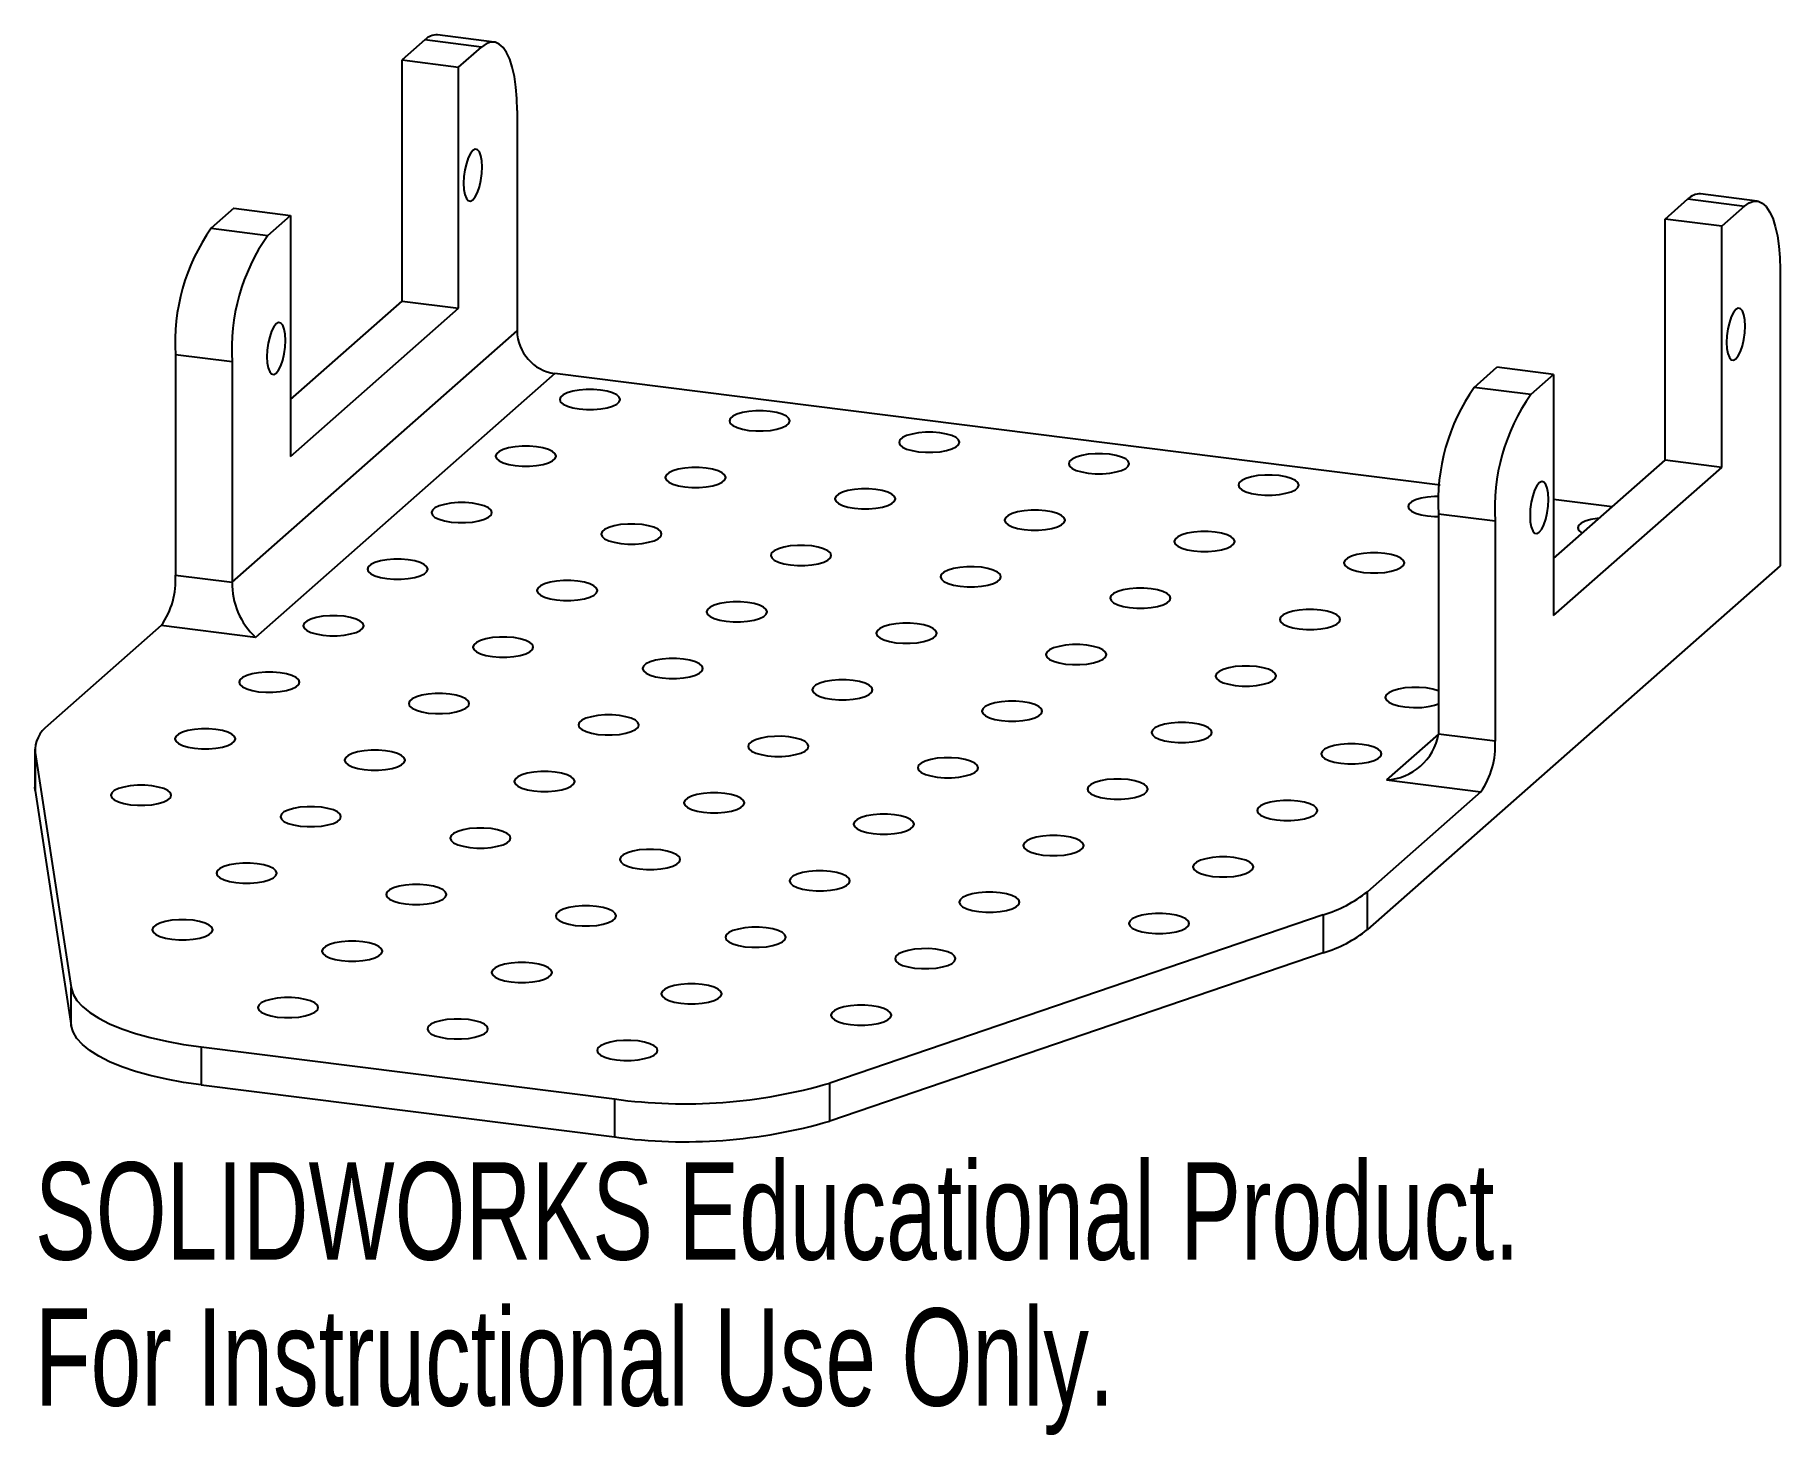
# Paper-space layout '_Dimetric' of a CAD drawing. Header units: millimetres. Extents: x -9.3 to 77.3, y -42.3 to 27.2.
import ezdxf

# ---------------------------------------------------------------- set-up
doc = ezdxf.new("R2010")
doc.units = ezdxf.units.MM
doc.styles.add('SLDTEXTSTYLE0', font='TXT', dxfattribs={"width": 0.7})

psp = doc.layouts.new('_Dimetric')

# ---------------------------------------------------------------- linework, layer by layer
at = {"color": 7, "linetype": 'Continuous', "lineweight": 25}
for p, q in [((10.007, 26.962), (8.876, 25.964)), ((12.814, 26.608), (10.007, 26.962)), ((13.439, 26.855), (10.632, 27.209)), ((11.682, 25.61), (12.814, 26.608)), ((8.876, 25.964), (11.682, 25.61)), ((8.876, 13.99), (8.876, 25.964)), ((11.682, 13.637), (11.682, 25.61)), ((14.581, 23.453), (14.581, 12.517)), ((71.549, 18.068), (72.68, 19.066)), ((72.68, 19.066), (75.486, 18.712)), ((76.111, 18.959), (73.305, 19.313)), ((0.532, 18.605), (-0.599, 17.608)), ((0.532, 18.605), (3.338, 18.252)), ((2.207, 17.254), (3.338, 18.252)), ((3.338, 18.252), (3.338, 6.278)), ((75.486, 18.712), (74.355, 17.714)), ((-0.599, 17.608), (2.207, 17.254)), ((74.355, 17.714), (71.549, 18.068)), ((71.549, 6.094), (71.549, 18.068)), ((74.355, 5.741), (74.355, 17.714)), ((77.254, 15.557), (77.254, 0.849)), ((3.338, 9.107), (8.876, 13.99)), ((8.876, 13.99), (11.682, 13.637)), ((3.338, 6.278), (11.682, 13.637)), ((0.439, 0.044), (14.581, 12.517)), ((0.439, 10.981), (-2.367, 11.335)), ((-2.367, 11.335), (-2.367, 0.398)), ((0.439, 10.981), (0.439, 0.044)), ((16.452, 10.395), (1.603, -2.7)), ((60.38, 4.861), (16.452, 10.395)), ((62.073, 9.712), (63.205, 10.709)), ((66.011, 10.356), (63.205, 10.709)), ((64.88, 9.358), (62.073, 9.712)), ((66.011, 10.356), (64.88, 9.358)), ((66.011, 10.356), (66.011, -1.618)), ((66.011, 1.211), (71.549, 6.094)), ((74.355, 5.741), (71.549, 6.094)), ((66.011, -1.618), (74.355, 5.741)), ((68.929, 3.784), (66.011, 4.151)), ((60.306, 3.439), (63.112, 3.085)), ((60.306, 3.439), (60.306, -7.498)), ((63.112, 3.085), (63.112, -7.852)), ((-2.367, 0.398), (0.439, 0.044)), ((77.254, 0.849), (56.78, -17.207)), ((-3.074, -2.111), (-8.699, -7.071)), ((1.603, -2.7), (-3.074, -2.111)), ((63.112, -7.852), (60.306, -7.498)), ((-9.344, -8.25), (-9.344, -10.136)), ((-9.331, -8.42), (-7.544, -20.081)), ((-9.331, -8.42), (-9.331, -10.306)), ((-9.331, -10.306), (-9.344, -10.136)), ((-9.331, -10.306), (-7.544, -21.967)), ((62.405, -10.361), (56.78, -15.321)), ((57.728, -9.772), (62.405, -10.361)), ((56.78, -17.207), (56.78, -15.321)), ((54.579, -16.472), (30.099, -24.824)), ((54.579, -16.472), (54.579, -18.358)), ((54.579, -18.358), (30.099, -26.709)), ((-7.544, -21.967), (-7.544, -20.081)), ((-1.093, -23.029), (19.411, -25.612)), ((-1.093, -23.029), (-1.093, -24.915)), ((-1.093, -24.915), (19.411, -27.498)), ((30.099, -26.709), (30.099, -24.824)), ((19.411, -25.612), (19.411, -27.498))]:
    psp.add_line(p, q, dxfattribs=at)
at = {"color": 8, "linetype": 'Continuous', "lineweight": 25}
psp.add_line((60.306, -7.498), (57.728, -9.772), dxfattribs=at)
at = {"color": 7, "linetype": 'Continuous', "lineweight": 25, "flags": 128}
for points in [[(14.581, 23.453), (14.566, 24.055), (14.521, 24.62), (14.447, 25.139), (14.344, 25.601), (14.216, 26.001), (14.064, 26.33), (13.89, 26.583), (13.697, 26.756), (13.49, 26.846), (13.271, 26.851), (13.044, 26.771), (12.814, 26.608)], [(12.849, 20.653), (12.833, 20.956), (12.787, 21.211), (12.714, 21.401), (12.619, 21.511), (12.508, 21.536), (12.389, 21.473), (12.27, 21.326), (12.159, 21.106), (12.064, 20.827), (11.991, 20.509), (11.945, 20.173), (11.93, 19.842), (11.945, 19.538), (11.991, 19.283), (12.064, 19.094), (12.159, 18.983), (12.27, 18.958), (12.389, 19.022), (12.508, 19.168), (12.619, 19.388), (12.714, 19.667), (12.787, 19.985), (12.833, 20.322), (12.849, 20.653)], [(75.486, 18.712), (75.717, 18.875), (75.944, 18.955), (76.163, 18.95), (76.37, 18.86), (76.562, 18.687), (76.736, 18.434), (76.889, 18.105), (77.017, 17.705), (77.119, 17.243), (77.194, 16.724), (77.239, 16.159), (77.254, 15.557)], [(75.522, 12.757), (75.506, 13.06), (75.46, 13.315), (75.387, 13.505), (75.292, 13.615), (75.181, 13.64), (75.062, 13.577), (74.943, 13.43), (74.832, 13.21), (74.737, 12.931), (74.664, 12.613), (74.618, 12.277), (74.602, 11.946), (74.618, 11.642), (74.664, 11.387), (74.737, 11.198), (74.832, 11.087), (74.943, 11.062), (75.062, 11.126), (75.181, 11.272), (75.292, 11.492), (75.387, 11.771), (75.46, 12.089), (75.506, 12.426), (75.522, 12.757)], [(3.091, 12.047), (3.075, 12.35), (3.029, 12.605), (2.956, 12.795), (2.861, 12.906), (2.75, 12.93), (2.631, 12.867), (2.512, 12.72), (2.401, 12.5), (2.306, 12.221), (2.233, 11.903), (2.187, 11.567), (2.172, 11.236), (2.187, 10.933), (2.233, 10.678), (2.306, 10.488), (2.401, 10.377), (2.512, 10.353), (2.631, 10.416), (2.75, 10.562), (2.861, 10.783), (2.956, 11.061), (3.029, 11.38), (3.075, 11.716), (3.091, 12.047)], [(17.667, 8.639), (18.019, 8.61), (18.38, 8.61), (18.731, 8.639), (19.051, 8.695), (19.322, 8.775), (19.527, 8.874), (19.654, 8.987), (19.698, 9.107), (19.654, 9.227), (19.525, 9.339), (19.319, 9.438), (19.048, 9.518), (18.728, 9.574), (18.377, 9.603), (18.015, 9.603), (17.664, 9.574), (17.344, 9.518), (17.074, 9.437), (16.869, 9.338), (16.741, 9.225), (16.698, 9.106), (16.742, 8.986), (16.87, 8.873), (17.076, 8.774), (17.347, 8.695), (17.667, 8.639)], [(26.086, 7.578), (26.437, 7.549), (26.799, 7.549), (27.15, 7.578), (27.47, 7.635), (27.74, 7.715), (27.945, 7.814), (28.073, 7.927), (28.116, 8.046), (28.072, 8.166), (27.944, 8.279), (27.738, 8.378), (27.467, 8.457), (27.147, 8.513), (26.796, 8.542), (26.434, 8.542), (26.083, 8.513), (25.763, 8.457), (25.493, 8.377), (25.287, 8.278), (25.16, 8.165), (25.116, 8.045), (25.16, 7.925), (25.289, 7.813), (25.495, 7.714), (25.766, 7.634), (26.086, 7.578)], [(34.505, 6.517), (34.856, 6.489), (35.218, 6.489), (35.569, 6.518), (35.889, 6.574), (36.159, 6.654), (36.364, 6.753), (36.492, 6.866), (36.535, 6.986), (36.491, 7.105), (36.363, 7.218), (36.157, 7.317), (35.886, 7.397), (35.565, 7.453), (35.214, 7.481), (34.853, 7.481), (34.502, 7.452), (34.182, 7.396), (33.911, 7.316), (33.706, 7.217), (33.578, 7.104), (33.535, 6.984), (33.579, 6.865), (33.708, 6.752), (33.913, 6.653), (34.184, 6.573), (34.505, 6.517)], [(14.485, 5.832), (14.837, 5.804), (15.198, 5.804), (15.549, 5.833), (15.869, 5.889), (16.14, 5.969), (16.345, 6.068), (16.473, 6.181), (16.516, 6.301), (16.472, 6.42), (16.343, 6.533), (16.137, 6.632), (15.866, 6.712), (15.546, 6.768), (15.195, 6.797), (14.833, 6.796), (14.482, 6.767), (14.162, 6.711), (13.892, 6.631), (13.687, 6.532), (13.559, 6.419), (13.516, 6.3), (13.56, 6.18), (13.688, 6.067), (13.894, 5.968), (14.165, 5.888), (14.485, 5.832)], [(42.924, 5.457), (43.275, 5.428), (43.636, 5.428), (43.987, 5.457), (44.307, 5.513), (44.578, 5.593), (44.783, 5.693), (44.911, 5.805), (44.954, 5.925), (44.91, 6.045), (44.781, 6.157), (44.576, 6.256), (44.305, 6.336), (43.984, 6.392), (43.633, 6.421), (43.271, 6.421), (42.92, 6.392), (42.6, 6.336), (42.33, 6.256), (42.125, 6.156), (41.997, 6.043), (41.954, 5.924), (41.998, 5.804), (42.126, 5.692), (42.332, 5.592), (42.603, 5.513), (42.924, 5.457)], [(22.904, 4.772), (23.255, 4.743), (23.617, 4.743), (23.968, 4.772), (24.288, 4.828), (24.558, 4.908), (24.763, 5.008), (24.891, 5.12), (24.934, 5.24), (24.89, 5.36), (24.762, 5.472), (24.556, 5.571), (24.285, 5.651), (23.965, 5.707), (23.614, 5.736), (23.252, 5.736), (22.901, 5.707), (22.581, 5.651), (22.311, 5.571), (22.105, 5.471), (21.978, 5.359), (21.934, 5.239), (21.978, 5.119), (22.107, 5.007), (22.313, 4.907), (22.584, 4.828), (22.904, 4.772)], [(51.342, 4.396), (51.693, 4.367), (52.055, 4.367), (52.406, 4.396), (52.726, 4.453), (52.996, 4.533), (53.202, 4.632), (53.329, 4.745), (53.373, 4.864), (53.329, 4.984), (53.2, 5.097), (52.994, 5.196), (52.723, 5.276), (52.403, 5.331), (52.052, 5.36), (51.69, 5.36), (51.339, 5.331), (51.019, 5.275), (50.749, 5.195), (50.544, 5.096), (50.416, 4.983), (50.373, 4.863), (50.417, 4.744), (50.545, 4.631), (50.751, 4.532), (51.022, 4.452), (51.342, 4.396)], [(31.323, 3.711), (31.674, 3.682), (32.036, 3.682), (32.387, 3.711), (32.707, 3.768), (32.977, 3.848), (33.182, 3.947), (33.31, 4.06), (33.353, 4.179), (33.309, 4.299), (33.181, 4.412), (32.975, 4.511), (32.704, 4.591), (32.383, 4.646), (32.032, 4.675), (31.671, 4.675), (31.32, 4.646), (31, 4.59), (30.729, 4.51), (30.524, 4.411), (30.396, 4.298), (30.353, 4.178), (30.397, 4.059), (30.526, 3.946), (30.732, 3.847), (31.002, 3.767), (31.323, 3.711)], [(65.764, 4.151), (65.748, 4.454), (65.702, 4.709), (65.629, 4.899), (65.534, 5.01), (65.423, 5.034), (65.304, 4.971), (65.185, 4.824), (65.074, 4.604), (64.979, 4.325), (64.906, 4.007), (64.86, 3.671), (64.844, 3.34), (64.86, 3.037), (64.906, 2.782), (64.979, 2.592), (65.074, 2.481), (65.185, 2.457), (65.304, 2.52), (65.423, 2.666), (65.534, 2.887), (65.629, 3.165), (65.702, 3.484), (65.748, 3.82), (65.764, 4.151)], [(11.303, 3.026), (11.655, 2.997), (12.016, 2.998), (12.367, 3.027), (12.687, 3.083), (12.958, 3.163), (13.163, 3.262), (13.291, 3.375), (13.334, 3.494), (13.29, 3.614), (13.161, 3.727), (12.955, 3.826), (12.684, 3.906), (12.364, 3.962), (12.013, 3.99), (11.651, 3.99), (11.3, 3.961), (10.98, 3.905), (10.71, 3.825), (10.505, 3.726), (10.377, 3.613), (10.334, 3.493), (10.378, 3.374), (10.506, 3.261), (10.712, 3.162), (10.983, 3.082), (11.303, 3.026)], [(39.742, 2.65), (40.093, 2.622), (40.454, 2.622), (40.805, 2.651), (41.125, 2.707), (41.396, 2.787), (41.601, 2.886), (41.729, 2.999), (41.772, 3.119), (41.728, 3.238), (41.599, 3.351), (41.394, 3.45), (41.123, 3.53), (40.802, 3.586), (40.451, 3.615), (40.089, 3.614), (39.738, 3.585), (39.418, 3.529), (39.148, 3.449), (38.943, 3.35), (38.815, 3.237), (38.772, 3.118), (38.816, 2.998), (38.944, 2.885), (39.15, 2.786), (39.421, 2.706), (39.742, 2.65)], [(60.334, 4.303), (60.109, 4.299), (59.758, 4.27), (59.438, 4.214), (59.167, 4.134), (58.962, 4.035), (58.835, 3.922), (58.791, 3.802), (58.835, 3.683), (58.964, 3.57), (59.17, 3.471), (59.441, 3.391), (59.761, 3.335)], [(19.722, 1.965), (20.073, 1.937), (20.435, 1.937), (20.786, 1.966), (21.106, 2.022), (21.376, 2.102), (21.581, 2.201), (21.709, 2.314), (21.752, 2.434), (21.708, 2.553), (21.58, 2.666), (21.374, 2.765), (21.103, 2.845), (20.783, 2.901), (20.432, 2.93), (20.07, 2.929), (19.719, 2.901), (19.399, 2.844), (19.129, 2.764), (18.923, 2.665), (18.796, 2.552), (18.752, 2.433), (18.796, 2.313), (18.925, 2.2), (19.131, 2.101), (19.402, 2.021), (19.722, 1.965)], [(59.761, 3.335), (60.112, 3.307), (60.306, 3.303)], [(68.292, 3.223), (68.177, 3.21), (67.857, 3.154), (67.586, 3.074), (67.381, 2.974), (67.253, 2.861), (67.21, 2.742), (67.254, 2.622), (67.383, 2.51), (67.444, 2.474)], [(28.141, 0.905), (28.492, 0.876), (28.854, 0.876), (29.205, 0.905), (29.525, 0.961), (29.795, 1.041), (30, 1.141), (30.128, 1.253), (30.171, 1.373), (30.127, 1.493), (29.999, 1.605), (29.793, 1.705), (29.522, 1.784), (29.202, 1.84), (28.85, 1.869), (28.489, 1.869), (28.138, 1.84), (27.818, 1.784), (27.547, 1.704), (27.342, 1.604), (27.214, 1.492), (27.171, 1.372), (27.215, 1.252), (27.344, 1.14), (27.55, 1.041), (27.82, 0.961), (28.141, 0.905)], [(48.16, 1.59), (48.511, 1.561), (48.873, 1.561), (49.224, 1.59), (49.544, 1.646), (49.815, 1.726), (50.02, 1.826), (50.147, 1.938), (50.191, 2.058), (50.147, 2.178), (50.018, 2.29), (49.812, 2.389), (49.541, 2.469), (49.221, 2.525), (48.87, 2.554), (48.508, 2.554), (48.157, 2.525), (47.837, 2.469), (47.567, 2.389), (47.362, 2.289), (47.234, 2.177), (47.191, 2.057), (47.235, 1.937), (47.363, 1.825), (47.569, 1.725), (47.84, 1.646), (48.16, 1.59)], [(8.121, 0.22), (8.473, 0.191), (8.834, 0.191), (9.185, 0.22), (9.505, 0.276), (9.776, 0.356), (9.981, 0.456), (10.109, 0.569), (10.152, 0.688), (10.108, 0.808), (9.979, 0.92), (9.773, 1.02), (9.502, 1.099), (9.182, 1.155), (8.831, 1.184), (8.469, 1.184), (8.118, 1.155), (7.798, 1.099), (7.528, 1.019), (7.323, 0.919), (7.195, 0.807), (7.152, 0.687), (7.196, 0.567), (7.324, 0.455), (7.53, 0.356), (7.801, 0.276), (8.121, 0.22)], [(56.579, 0.529), (56.93, 0.5), (57.292, 0.501), (57.643, 0.529), (57.963, 0.586), (58.233, 0.666), (58.438, 0.765), (58.566, 0.878), (58.609, 0.997), (58.565, 1.117), (58.437, 1.23), (58.231, 1.329), (57.96, 1.409), (57.64, 1.465), (57.288, 1.493), (56.927, 1.493), (56.576, 1.464), (56.256, 1.408), (55.985, 1.328), (55.78, 1.229), (55.653, 1.116), (55.609, 0.996), (55.653, 0.877), (55.782, 0.764), (55.988, 0.665), (56.259, 0.585), (56.579, 0.529)], [(16.54, -0.841), (16.891, -0.869), (17.253, -0.869), (17.604, -0.84), (17.924, -0.784), (18.194, -0.704), (18.399, -0.605), (18.527, -0.492), (18.57, -0.372), (18.526, -0.253), (18.398, -0.14), (18.192, -0.041), (17.921, 0.039), (17.601, 0.095), (17.25, 0.123), (16.888, 0.123), (16.537, 0.094), (16.217, 0.038), (15.947, -0.042), (15.742, -0.141), (15.614, -0.254), (15.57, -0.374), (15.614, -0.493), (15.743, -0.606), (15.949, -0.705), (16.22, -0.785), (16.54, -0.841)], [(36.56, -0.156), (36.911, -0.185), (37.272, -0.184), (37.623, -0.155), (37.943, -0.099), (38.214, -0.019), (38.419, 0.08), (38.547, 0.193), (38.59, 0.312), (38.546, 0.432), (38.417, 0.545), (38.212, 0.644), (37.941, 0.724), (37.62, 0.78), (37.269, 0.808), (36.907, 0.808), (36.556, 0.779), (36.236, 0.723), (35.966, 0.643), (35.761, 0.544), (35.633, 0.431), (35.59, 0.311), (35.634, 0.192), (35.763, 0.079), (35.968, -0.02), (36.239, -0.1), (36.56, -0.156)], [(44.978, -1.216), (45.33, -1.245), (45.691, -1.245), (46.042, -1.216), (46.362, -1.16), (46.633, -1.08), (46.838, -0.981), (46.965, -0.868), (47.009, -0.748), (46.965, -0.629), (46.836, -0.516), (46.63, -0.417), (46.359, -0.337), (46.039, -0.281), (45.688, -0.252), (45.326, -0.252), (44.975, -0.281), (44.655, -0.338), (44.385, -0.418), (44.18, -0.517), (44.052, -0.63), (44.009, -0.749), (44.053, -0.869), (44.181, -0.982), (44.387, -1.081), (44.658, -1.161), (44.978, -1.216)], [(4.939, -2.586), (5.291, -2.615), (5.652, -2.615), (6.003, -2.586), (6.323, -2.53), (6.594, -2.45), (6.799, -2.35), (6.927, -2.238), (6.97, -2.118), (6.926, -1.998), (6.797, -1.886), (6.591, -1.787), (6.32, -1.707), (6, -1.651), (5.649, -1.622), (5.287, -1.622), (4.936, -1.651), (4.616, -1.707), (4.346, -1.787), (4.141, -1.887), (4.013, -2), (3.97, -2.119), (4.014, -2.239), (4.142, -2.351), (4.348, -2.451), (4.619, -2.53), (4.939, -2.586)], [(24.959, -1.901), (25.31, -1.93), (25.672, -1.93), (26.023, -1.901), (26.343, -1.845), (26.613, -1.765), (26.818, -1.666), (26.946, -1.553), (26.989, -1.433), (26.945, -1.314), (26.817, -1.201), (26.611, -1.102), (26.34, -1.022), (26.02, -0.966), (25.668, -0.937), (25.307, -0.937), (24.956, -0.966), (24.636, -1.023), (24.365, -1.103), (24.16, -1.202), (24.032, -1.315), (23.989, -1.434), (24.033, -1.554), (24.162, -1.667), (24.368, -1.766), (24.638, -1.846), (24.959, -1.901)], [(53.397, -2.277), (53.748, -2.306), (54.11, -2.306), (54.461, -2.277), (54.781, -2.221), (55.051, -2.141), (55.256, -2.041), (55.384, -1.929), (55.427, -1.809), (55.383, -1.689), (55.255, -1.577), (55.049, -1.477), (54.778, -1.398), (54.458, -1.342), (54.106, -1.313), (53.745, -1.313), (53.394, -1.342), (53.074, -1.398), (52.803, -1.478), (52.598, -1.578), (52.471, -1.69), (52.427, -1.81), (52.471, -1.93), (52.6, -2.042), (52.806, -2.141), (53.077, -2.221), (53.397, -2.277)], [(33.378, -2.962), (33.729, -2.991), (34.09, -2.991), (34.441, -2.962), (34.761, -2.906), (35.032, -2.826), (35.237, -2.726), (35.365, -2.613), (35.408, -2.494), (35.364, -2.374), (35.235, -2.262), (35.03, -2.162), (34.759, -2.083), (34.438, -2.027), (34.087, -1.998), (33.725, -1.998), (33.374, -2.027), (33.054, -2.083), (32.784, -2.163), (32.579, -2.263), (32.451, -2.375), (32.408, -2.495), (32.452, -2.615), (32.581, -2.727), (32.786, -2.826), (33.057, -2.906), (33.378, -2.962)], [(13.358, -3.647), (13.709, -3.676), (14.071, -3.676), (14.422, -3.647), (14.742, -3.59), (15.012, -3.51), (15.217, -3.411), (15.345, -3.298), (15.388, -3.179), (15.344, -3.059), (15.216, -2.946), (15.01, -2.847), (14.739, -2.767), (14.419, -2.712), (14.068, -2.683), (13.706, -2.683), (13.355, -2.712), (13.035, -2.768), (12.765, -2.848), (12.56, -2.947), (12.432, -3.06), (12.388, -3.18), (12.432, -3.299), (12.561, -3.412), (12.767, -3.511), (13.038, -3.591), (13.358, -3.647)], [(41.796, -4.023), (42.148, -4.051), (42.509, -4.051), (42.86, -4.022), (43.18, -3.966), (43.451, -3.886), (43.656, -3.787), (43.783, -3.674), (43.827, -3.554), (43.783, -3.435), (43.654, -3.322), (43.448, -3.223), (43.177, -3.143), (42.857, -3.087), (42.506, -3.059), (42.144, -3.059), (41.793, -3.088), (41.473, -3.144), (41.203, -3.224), (40.998, -3.323), (40.87, -3.436), (40.827, -3.556), (40.871, -3.675), (40.999, -3.788), (41.205, -3.887), (41.476, -3.967), (41.796, -4.023)], [(21.777, -4.708), (22.128, -4.736), (22.49, -4.736), (22.841, -4.707), (23.161, -4.651), (23.431, -4.571), (23.636, -4.472), (23.764, -4.359), (23.807, -4.239), (23.763, -4.12), (23.635, -4.007), (23.429, -3.908), (23.158, -3.828), (22.838, -3.772), (22.486, -3.744), (22.125, -3.744), (21.774, -3.773), (21.454, -3.829), (21.183, -3.909), (20.978, -4.008), (20.85, -4.121), (20.807, -4.241), (20.851, -4.36), (20.98, -4.473), (21.186, -4.572), (21.457, -4.652), (21.777, -4.708)], [(50.215, -5.083), (50.566, -5.112), (50.928, -5.112), (51.279, -5.083), (51.599, -5.027), (51.869, -4.947), (52.074, -4.848), (52.202, -4.735), (52.245, -4.615), (52.201, -4.495), (52.073, -4.383), (51.867, -4.284), (51.596, -4.204), (51.276, -4.148), (50.925, -4.119), (50.563, -4.119), (50.212, -4.148), (49.892, -4.205), (49.622, -4.285), (49.416, -4.384), (49.289, -4.497), (49.245, -4.616), (49.289, -4.736), (49.418, -4.849), (49.624, -4.948), (49.895, -5.027), (50.215, -5.083)], [(1.757, -5.393), (2.109, -5.421), (2.47, -5.421), (2.821, -5.392), (3.141, -5.336), (3.412, -5.256), (3.617, -5.157), (3.745, -5.044), (3.788, -4.924), (3.744, -4.805), (3.615, -4.692), (3.409, -4.593), (3.138, -4.513), (2.818, -4.457), (2.467, -4.428), (2.105, -4.429), (1.754, -4.458), (1.434, -4.514), (1.164, -4.594), (0.959, -4.693), (0.831, -4.806), (0.788, -4.925), (0.832, -5.045), (0.96, -5.158), (1.166, -5.257), (1.437, -5.337), (1.757, -5.393)], [(30.196, -5.768), (30.547, -5.797), (30.908, -5.797), (31.259, -5.768), (31.579, -5.712), (31.85, -5.632), (32.055, -5.532), (32.183, -5.42), (32.226, -5.3), (32.182, -5.18), (32.053, -5.068), (31.848, -4.969), (31.577, -4.889), (31.256, -4.833), (30.905, -4.804), (30.543, -4.804), (30.192, -4.833), (29.872, -4.889), (29.602, -4.969), (29.397, -5.069), (29.269, -5.181), (29.226, -5.301), (29.27, -5.421), (29.399, -5.533), (29.604, -5.633), (29.875, -5.712), (30.196, -5.768)], [(60.306, -5.352), (60.286, -5.344), (60.015, -5.265), (59.694, -5.209), (59.343, -5.18), (58.982, -5.18), (58.631, -5.209), (58.311, -5.265), (58.04, -5.345), (57.835, -5.444), (57.707, -5.557), (57.664, -5.677), (57.708, -5.797), (57.837, -5.909), (58.042, -6.008), (58.313, -6.088), (58.634, -6.144), (58.634, -6.144)], [(10.176, -6.453), (10.527, -6.482), (10.889, -6.482), (11.24, -6.453), (11.56, -6.397), (11.83, -6.317), (12.035, -6.217), (12.163, -6.105), (12.207, -5.985), (12.163, -5.865), (12.034, -5.753), (11.828, -5.654), (11.557, -5.574), (11.237, -5.518), (10.886, -5.489), (10.524, -5.489), (10.173, -5.518), (9.853, -5.574), (9.583, -5.654), (9.378, -5.754), (9.25, -5.866), (9.207, -5.986), (9.251, -6.106), (9.379, -6.218), (9.585, -6.318), (9.856, -6.397), (10.176, -6.453)], [(38.614, -6.829), (38.966, -6.858), (39.327, -6.858), (39.678, -6.829), (39.998, -6.772), (40.269, -6.692), (40.474, -6.593), (40.601, -6.48), (40.645, -6.361), (40.601, -6.241), (40.472, -6.128), (40.266, -6.029), (39.995, -5.949), (39.675, -5.894), (39.324, -5.865), (38.962, -5.865), (38.611, -5.894), (38.291, -5.95), (38.021, -6.03), (37.816, -6.129), (37.688, -6.242), (37.645, -6.362), (37.689, -6.481), (37.817, -6.594), (38.023, -6.693), (38.294, -6.773), (38.614, -6.829)], [(18.595, -7.514), (18.946, -7.543), (19.308, -7.542), (19.659, -7.513), (19.979, -7.457), (20.249, -7.377), (20.454, -7.278), (20.582, -7.165), (20.625, -7.046), (20.581, -6.926), (20.453, -6.813), (20.247, -6.714), (19.976, -6.634), (19.656, -6.578), (19.304, -6.55), (18.943, -6.55), (18.592, -6.579), (18.272, -6.635), (18.001, -6.715), (17.796, -6.814), (17.668, -6.927), (17.625, -7.047), (17.669, -7.166), (17.798, -7.279), (18.004, -7.378), (18.275, -7.458), (18.595, -7.514)], [(47.033, -7.89), (47.384, -7.918), (47.746, -7.918), (48.097, -7.889), (48.417, -7.833), (48.687, -7.753), (48.892, -7.654), (49.02, -7.541), (49.063, -7.421), (49.019, -7.302), (48.891, -7.189), (48.685, -7.09), (48.414, -7.01), (48.094, -6.954), (47.743, -6.926), (47.381, -6.926), (47.03, -6.955), (46.71, -7.011), (46.44, -7.091), (46.234, -7.19), (46.107, -7.303), (46.063, -7.422), (46.107, -7.542), (46.236, -7.655), (46.442, -7.754), (46.713, -7.834), (47.033, -7.89)], [(-1.425, -8.199), (-1.073, -8.228), (-0.712, -8.227), (-0.361, -8.198), (-0.041, -8.142), (0.23, -8.062), (0.435, -7.963), (0.563, -7.85), (0.606, -7.731), (0.562, -7.611), (0.433, -7.498), (0.227, -7.399), (-0.043, -7.319), (-0.364, -7.263), (-0.715, -7.235), (-1.077, -7.235), (-1.428, -7.264), (-1.748, -7.32), (-2.018, -7.4), (-2.223, -7.499), (-2.351, -7.612), (-2.394, -7.732), (-2.35, -7.851), (-2.222, -7.964), (-2.016, -8.063), (-1.745, -8.143), (-1.425, -8.199)], [(27.014, -8.575), (27.365, -8.603), (27.726, -8.603), (28.077, -8.574), (28.397, -8.518), (28.668, -8.438), (28.873, -8.339), (29.001, -8.226), (29.044, -8.106), (29, -7.987), (28.871, -7.874), (28.666, -7.775), (28.395, -7.695), (28.074, -7.639), (27.723, -7.61), (27.361, -7.611), (27.01, -7.64), (26.69, -7.696), (26.42, -7.776), (26.215, -7.875), (26.087, -7.988), (26.044, -8.107), (26.088, -8.227), (26.217, -8.34), (26.422, -8.439), (26.693, -8.519), (27.014, -8.575)], [(6.994, -9.259), (7.345, -9.288), (7.707, -9.288), (8.058, -9.259), (8.378, -9.203), (8.648, -9.123), (8.853, -9.024), (8.981, -8.911), (9.025, -8.791), (8.981, -8.672), (8.852, -8.559), (8.646, -8.46), (8.375, -8.38), (8.055, -8.324), (7.704, -8.295), (7.342, -8.295), (6.991, -8.324), (6.671, -8.381), (6.401, -8.461), (6.196, -8.56), (6.068, -8.673), (6.025, -8.792), (6.069, -8.912), (6.197, -9.025), (6.403, -9.124), (6.674, -9.204), (6.994, -9.259)], [(55.452, -8.95), (55.803, -8.979), (56.165, -8.979), (56.516, -8.95), (56.836, -8.894), (57.106, -8.814), (57.311, -8.714), (57.439, -8.602), (57.482, -8.482), (57.438, -8.362), (57.31, -8.25), (57.104, -8.151), (56.833, -8.071), (56.512, -8.015), (56.161, -7.986), (55.8, -7.986), (55.449, -8.015), (55.129, -8.071), (54.858, -8.151), (54.653, -8.251), (54.525, -8.363), (54.482, -8.483), (54.526, -8.603), (54.655, -8.715), (54.86, -8.815), (55.131, -8.894), (55.452, -8.95)], [(15.413, -10.32), (15.764, -10.349), (16.126, -10.349), (16.477, -10.32), (16.797, -10.264), (17.067, -10.184), (17.272, -10.084), (17.4, -9.972), (17.443, -9.852), (17.399, -9.732), (17.271, -9.62), (17.065, -9.52), (16.794, -9.441), (16.474, -9.385), (16.122, -9.356), (15.761, -9.356), (15.41, -9.385), (15.09, -9.441), (14.819, -9.521), (14.614, -9.621), (14.486, -9.733), (14.443, -9.853), (14.487, -9.973), (14.616, -10.085), (14.822, -10.184), (15.093, -10.264), (15.413, -10.32)], [(35.432, -9.635), (35.784, -9.664), (36.145, -9.664), (36.496, -9.635), (36.816, -9.579), (37.087, -9.499), (37.292, -9.399), (37.42, -9.287), (37.463, -9.167), (37.419, -9.047), (37.29, -8.935), (37.084, -8.836), (36.813, -8.756), (36.493, -8.7), (36.142, -8.671), (35.78, -8.671), (35.429, -8.7), (35.109, -8.756), (34.839, -8.836), (34.634, -8.936), (34.506, -9.048), (34.463, -9.168), (34.507, -9.288), (34.635, -9.4), (34.841, -9.499), (35.112, -9.579), (35.432, -9.635)], [(-4.607, -11.005), (-4.255, -11.034), (-3.894, -11.034), (-3.543, -11.005), (-3.223, -10.949), (-2.952, -10.868), (-2.747, -10.769), (-2.619, -10.656), (-2.576, -10.537), (-2.62, -10.417), (-2.749, -10.304), (-2.955, -10.205), (-3.225, -10.126), (-3.546, -10.07), (-3.897, -10.041), (-4.259, -10.041), (-4.61, -10.07), (-4.93, -10.126), (-5.2, -10.206), (-5.405, -10.305), (-5.533, -10.418), (-5.576, -10.538), (-5.532, -10.658), (-5.404, -10.77), (-5.198, -10.869), (-4.927, -10.949), (-4.607, -11.005)], [(43.851, -10.696), (44.202, -10.725), (44.564, -10.724), (44.915, -10.695), (45.235, -10.639), (45.505, -10.559), (45.71, -10.46), (45.838, -10.347), (45.881, -10.228), (45.837, -10.108), (45.709, -9.995), (45.503, -9.896), (45.232, -9.816), (44.912, -9.76), (44.561, -9.732), (44.199, -9.732), (43.848, -9.761), (43.528, -9.817), (43.258, -9.897), (43.052, -9.996), (42.925, -10.109), (42.881, -10.229), (42.925, -10.348), (43.054, -10.461), (43.26, -10.56), (43.531, -10.64), (43.851, -10.696)], [(3.812, -12.066), (4.163, -12.094), (4.525, -12.094), (4.876, -12.065), (5.196, -12.009), (5.466, -11.929), (5.672, -11.83), (5.799, -11.717), (5.843, -11.597), (5.799, -11.478), (5.67, -11.365), (5.464, -11.266), (5.193, -11.186), (4.873, -11.13), (4.522, -11.102), (4.16, -11.102), (3.809, -11.131), (3.489, -11.187), (3.219, -11.267), (3.014, -11.366), (2.886, -11.479), (2.843, -11.599), (2.887, -11.718), (3.015, -11.831), (3.221, -11.93), (3.492, -12.01), (3.812, -12.066)], [(23.832, -11.381), (24.183, -11.41), (24.544, -11.409), (24.895, -11.38), (25.215, -11.324), (25.486, -11.244), (25.691, -11.145), (25.819, -11.032), (25.862, -10.913), (25.818, -10.793), (25.689, -10.68), (25.484, -10.581), (25.213, -10.501), (24.892, -10.445), (24.541, -10.417), (24.18, -10.417), (23.829, -10.446), (23.509, -10.502), (23.238, -10.582), (23.033, -10.681), (22.905, -10.794), (22.862, -10.914), (22.906, -11.033), (23.035, -11.146), (23.24, -11.245), (23.511, -11.325), (23.832, -11.381)], [(52.27, -11.757), (52.621, -11.785), (52.983, -11.785), (53.334, -11.756), (53.654, -11.7), (53.924, -11.62), (54.129, -11.521), (54.257, -11.408), (54.3, -11.288), (54.256, -11.169), (54.128, -11.056), (53.922, -10.957), (53.651, -10.877), (53.33, -10.821), (52.979, -10.792), (52.618, -10.793), (52.267, -10.822), (51.947, -10.878), (51.676, -10.958), (51.471, -11.057), (51.343, -11.17), (51.3, -11.289), (51.344, -11.409), (51.473, -11.522), (51.679, -11.621), (51.949, -11.701), (52.27, -11.757)], [(32.25, -12.441), (32.602, -12.47), (32.963, -12.47), (33.314, -12.441), (33.634, -12.385), (33.905, -12.305), (34.11, -12.206), (34.238, -12.093), (34.281, -11.973), (34.237, -11.854), (34.108, -11.741), (33.902, -11.642), (33.631, -11.562), (33.311, -11.506), (32.96, -11.477), (32.598, -11.477), (32.247, -11.506), (31.927, -11.563), (31.657, -11.643), (31.452, -11.742), (31.324, -11.855), (31.281, -11.974), (31.325, -12.094), (31.453, -12.207), (31.659, -12.306), (31.93, -12.386), (32.25, -12.441)], [(12.231, -13.126), (12.582, -13.155), (12.944, -13.155), (13.295, -13.126), (13.615, -13.07), (13.885, -12.99), (14.09, -12.891), (14.218, -12.778), (14.261, -12.658), (14.217, -12.538), (14.089, -12.426), (13.883, -12.327), (13.612, -12.247), (13.292, -12.191), (12.94, -12.162), (12.579, -12.162), (12.228, -12.191), (11.908, -12.248), (11.637, -12.328), (11.432, -12.427), (11.304, -12.54), (11.261, -12.659), (11.305, -12.779), (11.434, -12.892), (11.64, -12.991), (11.911, -13.07), (12.231, -13.126)], [(40.669, -13.502), (41.02, -13.531), (41.382, -13.531), (41.733, -13.502), (42.053, -13.446), (42.323, -13.366), (42.528, -13.266), (42.656, -13.154), (42.699, -13.034), (42.655, -12.914), (42.527, -12.802), (42.321, -12.702), (42.05, -12.623), (41.73, -12.567), (41.379, -12.538), (41.017, -12.538), (40.666, -12.567), (40.346, -12.623), (40.076, -12.703), (39.87, -12.803), (39.743, -12.915), (39.699, -13.035), (39.743, -13.155), (39.872, -13.267), (40.078, -13.366), (40.349, -13.446), (40.669, -13.502)], [(20.65, -14.187), (21.001, -14.216), (21.362, -14.216), (21.713, -14.187), (22.033, -14.131), (22.304, -14.05), (22.509, -13.951), (22.637, -13.838), (22.68, -13.719), (22.636, -13.599), (22.507, -13.486), (22.302, -13.387), (22.031, -13.308), (21.71, -13.252), (21.359, -13.223), (20.998, -13.223), (20.647, -13.252), (20.327, -13.308), (20.056, -13.388), (19.851, -13.487), (19.723, -13.6), (19.68, -13.72), (19.724, -13.84), (19.853, -13.952), (20.058, -14.051), (20.329, -14.131), (20.65, -14.187)], [(49.088, -14.563), (49.439, -14.591), (49.801, -14.591), (50.152, -14.562), (50.472, -14.506), (50.742, -14.426), (50.947, -14.327), (51.075, -14.214), (51.118, -14.095), (51.074, -13.975), (50.946, -13.862), (50.74, -13.763), (50.469, -13.683), (50.149, -13.627), (49.797, -13.599), (49.436, -13.599), (49.085, -13.628), (48.765, -13.684), (48.494, -13.764), (48.289, -13.863), (48.161, -13.976), (48.118, -14.096), (48.162, -14.215), (48.291, -14.328), (48.497, -14.427), (48.767, -14.507), (49.088, -14.563)], [(0.63, -14.872), (0.981, -14.901), (1.343, -14.901), (1.694, -14.872), (2.014, -14.815), (2.284, -14.735), (2.49, -14.636), (2.617, -14.523), (2.661, -14.404), (2.617, -14.284), (2.488, -14.171), (2.282, -14.072), (2.011, -13.992), (1.691, -13.937), (1.34, -13.908), (0.978, -13.908), (0.627, -13.937), (0.307, -13.993), (0.037, -14.073), (-0.168, -14.172), (-0.296, -14.285), (-0.339, -14.405), (-0.295, -14.524), (-0.167, -14.637), (0.039, -14.736), (0.31, -14.816), (0.63, -14.872)], [(29.068, -15.248), (29.42, -15.276), (29.781, -15.276), (30.132, -15.247), (30.452, -15.191), (30.723, -15.111), (30.928, -15.012), (31.056, -14.899), (31.099, -14.779), (31.055, -14.66), (30.926, -14.547), (30.72, -14.448), (30.449, -14.368), (30.129, -14.312), (29.778, -14.284), (29.416, -14.284), (29.065, -14.313), (28.745, -14.369), (28.475, -14.449), (28.27, -14.548), (28.142, -14.661), (28.099, -14.781), (28.143, -14.9), (28.271, -15.013), (28.477, -15.112), (28.748, -15.192), (29.068, -15.248)], [(9.049, -15.933), (9.4, -15.961), (9.762, -15.961), (10.113, -15.932), (10.433, -15.876), (10.703, -15.796), (10.908, -15.697), (11.036, -15.584), (11.079, -15.464), (11.035, -15.345), (10.907, -15.232), (10.701, -15.133), (10.43, -15.053), (10.11, -14.997), (9.758, -14.968), (9.397, -14.969), (9.046, -14.998), (8.726, -15.054), (8.455, -15.134), (8.25, -15.233), (8.122, -15.346), (8.079, -15.465), (8.123, -15.585), (8.252, -15.698), (8.458, -15.797), (8.729, -15.877), (9.049, -15.933)], [(37.487, -16.308), (37.838, -16.337), (38.2, -16.337), (38.551, -16.308), (38.871, -16.252), (39.141, -16.172), (39.346, -16.073), (39.474, -15.96), (39.517, -15.84), (39.473, -15.72), (39.345, -15.608), (39.139, -15.509), (38.868, -15.429), (38.548, -15.373), (38.197, -15.344), (37.835, -15.344), (37.484, -15.373), (37.164, -15.429), (36.894, -15.51), (36.688, -15.609), (36.561, -15.722), (36.517, -15.841), (36.561, -15.961), (36.69, -16.074), (36.896, -16.173), (37.167, -16.252), (37.487, -16.308)], [(17.468, -16.993), (17.819, -17.022), (18.181, -17.022), (18.532, -16.993), (18.852, -16.937), (19.122, -16.857), (19.327, -16.757), (19.455, -16.645), (19.498, -16.525), (19.454, -16.405), (19.325, -16.293), (19.12, -16.194), (18.849, -16.114), (18.528, -16.058), (18.177, -16.029), (17.816, -16.029), (17.465, -16.058), (17.145, -16.114), (16.874, -16.194), (16.669, -16.294), (16.541, -16.406), (16.498, -16.526), (16.542, -16.646), (16.671, -16.758), (16.876, -16.858), (17.147, -16.937), (17.468, -16.993)], [(45.906, -17.369), (46.257, -17.398), (46.619, -17.398), (46.97, -17.369), (47.29, -17.312), (47.56, -17.232), (47.765, -17.133), (47.893, -17.02), (47.936, -16.901), (47.892, -16.781), (47.764, -16.668), (47.558, -16.569), (47.287, -16.49), (46.967, -16.434), (46.615, -16.405), (46.254, -16.405), (45.903, -16.434), (45.583, -16.49), (45.312, -16.57), (45.107, -16.669), (44.979, -16.782), (44.936, -16.902), (44.98, -17.022), (45.109, -17.134), (45.315, -17.233), (45.585, -17.313), (45.906, -17.369)], [(-2.552, -17.678), (-2.201, -17.707), (-1.839, -17.707), (-1.488, -17.678), (-1.168, -17.622), (-0.898, -17.542), (-0.692, -17.442), (-0.565, -17.33), (-0.521, -17.21), (-0.565, -17.09), (-0.694, -16.978), (-0.9, -16.879), (-1.171, -16.799), (-1.491, -16.743), (-1.842, -16.714), (-2.204, -16.714), (-2.555, -16.743), (-2.875, -16.799), (-3.145, -16.879), (-3.35, -16.979), (-3.478, -17.091), (-3.521, -17.211), (-3.477, -17.331), (-3.349, -17.443), (-3.143, -17.542), (-2.872, -17.622), (-2.552, -17.678)], [(25.886, -18.054), (26.238, -18.083), (26.599, -18.083), (26.95, -18.054), (27.27, -17.997), (27.541, -17.917), (27.746, -17.818), (27.874, -17.705), (27.917, -17.586), (27.873, -17.466), (27.744, -17.353), (27.538, -17.254), (27.267, -17.174), (26.947, -17.119), (26.596, -17.09), (26.234, -17.09), (25.883, -17.119), (25.563, -17.175), (25.293, -17.255), (25.088, -17.354), (24.96, -17.467), (24.917, -17.587), (24.961, -17.706), (25.089, -17.819), (25.295, -17.918), (25.566, -17.998), (25.886, -18.054)], [(5.867, -18.739), (6.218, -18.768), (6.58, -18.767), (6.931, -18.738), (7.251, -18.682), (7.521, -18.602), (7.726, -18.503), (7.854, -18.39), (7.897, -18.271), (7.853, -18.151), (7.725, -18.038), (7.519, -17.939), (7.248, -17.859), (6.928, -17.803), (6.576, -17.775), (6.215, -17.775), (5.864, -17.804), (5.544, -17.86), (5.273, -17.94), (5.068, -18.039), (4.941, -18.152), (4.897, -18.272), (4.941, -18.391), (5.07, -18.504), (5.276, -18.603), (5.547, -18.683), (5.867, -18.739)], [(34.305, -19.115), (34.656, -19.143), (35.018, -19.143), (35.369, -19.114), (35.689, -19.058), (35.959, -18.978), (36.164, -18.879), (36.292, -18.766), (36.335, -18.646), (36.291, -18.527), (36.163, -18.414), (35.957, -18.315), (35.686, -18.235), (35.366, -18.179), (35.015, -18.15), (34.653, -18.151), (34.302, -18.18), (33.982, -18.236), (33.712, -18.316), (33.507, -18.415), (33.379, -18.528), (33.335, -18.647), (33.379, -18.767), (33.508, -18.88), (33.714, -18.979), (33.985, -19.059), (34.305, -19.115)], [(14.286, -19.8), (14.637, -19.828), (14.999, -19.828), (15.35, -19.799), (15.67, -19.743), (15.94, -19.663), (16.145, -19.564), (16.273, -19.451), (16.316, -19.331), (16.272, -19.212), (16.143, -19.099), (15.938, -19), (15.667, -18.92), (15.346, -18.864), (14.995, -18.835), (14.634, -18.836), (14.283, -18.865), (13.963, -18.921), (13.692, -19.001), (13.487, -19.1), (13.359, -19.213), (13.316, -19.332), (13.36, -19.452), (13.489, -19.565), (13.694, -19.664), (13.965, -19.744), (14.286, -19.8)], [(22.704, -20.86), (23.056, -20.889), (23.417, -20.889), (23.768, -20.86), (24.088, -20.804), (24.359, -20.724), (24.564, -20.624), (24.692, -20.512), (24.735, -20.392), (24.691, -20.272), (24.562, -20.16), (24.356, -20.061), (24.085, -19.981), (23.765, -19.925), (23.414, -19.896), (23.052, -19.896), (22.701, -19.925), (22.381, -19.981), (22.111, -20.061), (21.906, -20.161), (21.778, -20.273), (21.735, -20.393), (21.779, -20.513), (21.907, -20.625), (22.113, -20.724), (22.384, -20.804), (22.704, -20.86)], [(-7.544, -20.081), (-7.449, -20.401), (-7.261, -20.717), (-6.983, -21.025), (-6.617, -21.322), (-6.167, -21.607), (-5.636, -21.875), (-5.031, -22.126), (-4.355, -22.356), (-3.617, -22.563), (-2.822, -22.745), (-1.978, -22.901), (-1.093, -23.029)], [(2.685, -21.545), (3.036, -21.574), (3.398, -21.574), (3.749, -21.545), (4.069, -21.489), (4.339, -21.409), (4.544, -21.309), (4.672, -21.197), (4.715, -21.077), (4.671, -20.957), (4.543, -20.845), (4.337, -20.745), (4.066, -20.666), (3.746, -20.61), (3.394, -20.581), (3.033, -20.581), (2.682, -20.61), (2.362, -20.666), (2.091, -20.746), (1.886, -20.846), (1.759, -20.958), (1.715, -21.078), (1.759, -21.198), (1.888, -21.31), (2.094, -21.409), (2.365, -21.489), (2.685, -21.545)], [(11.104, -22.606), (11.455, -22.634), (11.817, -22.634), (12.168, -22.605), (12.488, -22.549), (12.758, -22.469), (12.963, -22.37), (13.091, -22.257), (13.134, -22.138), (13.09, -22.018), (12.961, -21.905), (12.756, -21.806), (12.485, -21.726), (12.164, -21.67), (11.813, -21.642), (11.452, -21.642), (11.101, -21.671), (10.781, -21.727), (10.51, -21.807), (10.305, -21.906), (10.177, -22.019), (10.134, -22.139), (10.178, -22.258), (10.307, -22.371), (10.512, -22.47), (10.783, -22.55), (11.104, -22.606)], [(31.123, -21.921), (31.474, -21.95), (31.836, -21.949), (32.187, -21.92), (32.507, -21.864), (32.777, -21.784), (32.982, -21.685), (33.11, -21.572), (33.154, -21.453), (33.11, -21.333), (32.981, -21.22), (32.775, -21.121), (32.504, -21.041), (32.184, -20.985), (31.833, -20.957), (31.471, -20.957), (31.12, -20.986), (30.8, -21.042), (30.53, -21.122), (30.325, -21.221), (30.197, -21.334), (30.154, -21.454), (30.197, -21.573), (30.326, -21.686), (30.532, -21.785), (30.803, -21.865), (31.123, -21.921)], [(-1.093, -24.915), (-1.978, -24.787), (-2.822, -24.631), (-3.617, -24.448), (-4.355, -24.241), (-5.031, -24.011), (-5.636, -23.761), (-6.167, -23.492), (-6.617, -23.208), (-6.983, -22.91), (-7.261, -22.602), (-7.449, -22.287), (-7.544, -21.967)], [(19.522, -23.666), (19.874, -23.695), (20.235, -23.695), (20.586, -23.666), (20.906, -23.61), (21.177, -23.53), (21.382, -23.431), (21.51, -23.318), (21.553, -23.198), (21.509, -23.079), (21.38, -22.966), (21.174, -22.867), (20.904, -22.787), (20.583, -22.731), (20.232, -22.702), (19.87, -22.702), (19.519, -22.731), (19.199, -22.788), (18.929, -22.868), (18.724, -22.967), (18.596, -23.08), (18.553, -23.199), (18.597, -23.319), (18.725, -23.432), (18.931, -23.531), (19.202, -23.611), (19.522, -23.666)]]:
    psp.add_lwpolyline(points, dxfattribs=at)
at = {"color": 7, "linetype": 'Continuous', "lineweight": 25}
for centre, radius, start, end in [((10.586, 26.411), 0.799, 86.67905, 136.40734), ((73.259, 18.515), 0.799, 86.67905, 136.40734), ((7.458, 11.952), 9.844, 144.93094, 183.59311), ((10.264, 11.598), 9.844, 144.93094, 183.59311), ((16.765, 12.557), 2.184, 181.05871, 261.76054), ((70.131, 4.055), 9.844, 144.93094, 183.59311), ((72.937, 3.702), 9.844, 144.93094, 183.59311), ((-6.297, 0.151), 3.938, 324.93094, 3.59311), ((4.148, -0.002), 3.709, 179.278, 226.67135), ((59.175, -2.631), 3.554, 261.24609, 288.55503), ((-7.809, -8.312), 1.526, 125.65168, 184.07098), ((57.595, -7.023), 2.752, 272.75699, 350.06225), ((59.182, -8.098), 3.938, 324.93094, 3.59311), ((52.67, -10.141), 6.613, 286.77618, 308.42817), ((52.67, -12.026), 6.613, 286.77618, 308.42817), ((22.904, -0.125), 25.726, 262.19695, 286.24224), ((22.904, -2.01), 25.726, 262.19695, 286.24224)]:
    psp.add_arc(centre, radius, start, end, dxfattribs=at)

# ---------------------------------------------------------------- texts
at = {"color": 7, "linetype": 'Continuous', "char_height": 4.83362, "attachment_point": 1, "style": 'SLDTEXTSTYLE0'}
for s, insert in [('SOLIDWORKS Educational Product.', (-9.344, -28.756)), ('For Instructional Use Only.', (-9.344, -36.006))]:
    psp.add_mtext(s, dxfattribs=dict(at, insert=insert))

doc.saveas('drawing.dxf')
